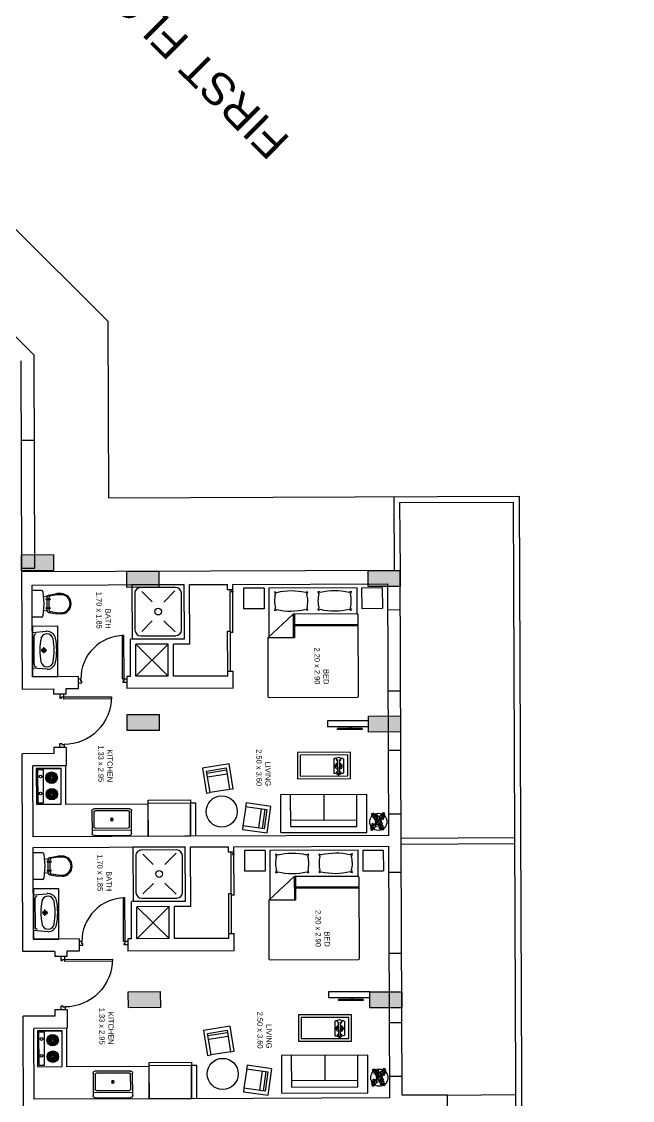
# Model space of a CAD drawing. Header units: inches. Extents: x -162 to 906, y 35 to 488.
# Drawn here: x 251.06 to 262.51, y 107.98 to 128.19 of the extents above; entities that cross this region are included whole.
import ezdxf

# ---------------------------------------------------------------- set-up
doc = ezdxf.new("R2010")
doc.units = ezdxf.units.IN
doc.header["$LTSCALE"] = 0.02
doc.header["$MEASUREMENT"] = 0
for name, color, linetype, true_color in [('balcony', 7, 'Continuous', 0x9875ff), ('Columns', 7, 'Continuous', 0x62cb7c), ('doors', 7, 'Continuous', 0xff8585), ('ducts lines', 7, 'Continuous', 0x05ff05), ('furniture', 7, 'Continuous', 0xc2c2c2), ('text', 7, 'Continuous', 0xd1d1d1), ('walls', 7, 'Continuous', 0x614d9d)]:
    doc.layers.add(name, color=color, linetype=linetype, true_color=true_color)
doc.styles.get("Standard").update_dxf_attribs({"font": 'arial.ttf'})

# ---------------------------------------------------------------- blocks, each defined once
blk = doc.blocks.new('door')
at = {"layer": 'doors'}
for p, q in [((-0.076, 0), (-0.076, 0.033)), ((-0.076, 0.033), (-0.055, 0.033)), ((0, 0), (-0.076, 0)), ((-0.055, 0.033), (-0.055, 0.076)), ((-0.055, 0.076), (0, 0.076)), ((0, 0.076), (0, 0))]:
    blk.add_line(p, q, dxfattribs=at)
blk.add_lwpolyline([(-0.055, 0.977, 0.414214), (-0.955, 0.076), (-1.01, 0.076), (-1.01, 0), (-0.934, 0), (-0.934, 0.033), (-0.955, 0.033), (-0.955, 0.076)], format="xyb", dxfattribs=at)
blk.add_lwpolyline([(-0.055, 0.076), (-0.055, 0.977), (-0.094, 0.977), (-0.094, 0.076)], close=True, dxfattribs=at)
blk = doc.blocks.new('Sink-single - 30 in top')
at = {"layer": 'furniture'}
blk.add_line((-15, -3.999996), (15, -3.999996), dxfattribs=at)
for points in [[(-13.5, 0), (13.5, 0)], [(-15, -18.499996), (-15, -1.5)], [(-13.5, -17.499996), (-13.5, -6.499996)], [(-12.5, -5.499996), (12.5, -5.499996)], [(13.5, -6.499996), (13.5, -17.499996)], [(15, -1.5), (15, -18.499996)], [(13.5, -19.999996), (-13.5, -19.999996)], [(12.5, -18.499996), (-12.5, -18.499996)]]:
    blk.add_lwpolyline(points, dxfattribs=at)
for radius in [1, 0.5]:
    blk.add_circle((0, -11.999996), radius, dxfattribs=at)
for centre, radius, start, end in [((-13.5, -1.5), 1.5, 90, 180), ((-12.5, -6.499996), 1, 90, 180), ((12.5, -6.499996), 1, 0, 90), ((13.5, -1.5), 1.5, 0, 90), ((-13.5, -18.499996), 1.5, 180, 270), ((-12.5, -17.499996), 1, 180, 270), ((12.5, -17.499996), 1, 270, 0), ((13.5, -18.499996), 1.5, 270, 0)]:
    blk.add_arc(centre, radius, start, end, dxfattribs=at)
blk = doc.blocks.new('Plant - Rubber or Philodendron')
at = {"linetype": 'Continuous'}
for p, q in [((-16.2005, 11.4774), (-13.9899, 8.1064)), ((-16.2005, 11.4774), (-14.8639, 10.7964)), ((-16.0159, 6.3329), (-16.2005, 11.4774)), ((-14.0069, 5.8704), (-16.0159, 6.3329)), ((-15.3434, 6.5514), (-13.9984, 6.9884)), ((-14.8639, 10.7964), (-12.6195, 11.8975)), ((-13.5868, 2.2894), (-14.0069, 5.8704)), ((-13.9899, 8.1064), (-9.5434, 4.7185)), ((-10.6784, 2.491), (-13.5868, 2.2894)), ((-13.3174, 8.325), (-13.0735, 11.0065)), ((-13.1329, 3.1804), (-10.6614, 4.727)), ((-12.6195, 11.8975), (-12.1909, 9.4345)), ((-12.1909, 9.4345), (-8.3829, 10.3)), ((-9.5858, -0.8715), (-10.6784, 2.491)), ((-9.5434, 4.7185), (-4.1917, 2.9888)), ((-9.1318, 0.0195), (-5.9793, 2.9025)), ((-8.8369, 9.409), (-9.0894, 5.6095)), ((-8.3829, 10.3), (-7.0549, 8.501)), ((-7.1228, -0.443), (-3.5248, 2.2131)), ((-7.0549, 8.501), (-3.0284, 8.6941)), ((-4.8529, 4.012), (-5.7184, 7.82)), ((-3.5248, 2.2131), (-3.3011, 2.4355)), ((-3.3011, 2.4355), (-0.5306, 1.7947)), ((-3.0284, 8.6941), (-3.0709, 3.1041)), ((-3.0709, 3.1041), (0.0797, 2.3163)), ((-0.5306, 1.7947), (-0.2255, -0.5527)), ((-0.5306, 1.7947), (-0.5306, 1.7947)), ((0.0797, 2.3163), (0.4866, -0.031)), ((0.4866, -0.031), (2.1141, 0.2298)), ((2.1141, 0.2298), (5.4346, 3.9146)), ((6.1032, 3.6844), (2.8262, -0.031)), ((4.6914, 8.8812), (5.3859, 11.2828)), ((4.6914, 8.8812), (5.5014, 4.4831)), ((5.3859, 11.2828), (8.8871, 10.7908)), ((5.4346, 3.9146), (5.5014, 4.4831)), ((5.9878, 10.4842), (7.1971, 6.3869)), ((11.1089, 1.1958), (6.1032, 3.6844)), ((10.3916, 8.7942), (6.2847, 4.4028)), ((7.7005, 4.8881), (11.5025, 3.9967)), ((8.8871, 10.7908), (9.9809, 13.4933)), ((9.9809, 13.4933), (13.3837, 12.301)), ((15.3859, 11.3055), (10.3916, 8.7942)), ((10.5828, 12.6946), (10.8893, 9.7953)), ((14.2977, 6.1031), (10.9934, 7.9956)), ((12.7005, 4.8994), (11.1089, 1.1958)), ((14.8995, 5.3044), (12.7005, 4.8994)), ((13.3837, 12.301), (14.68, 13.9039)), ((14.5816, 13.2037), (14.3848, 11.8033)), ((14.68, 13.9039), (19.3848, 11.8146)), ((15.7909, 9.1065), (14.8995, 5.3044)), ((15.2875, 10.6053), (17.5907, 9.2105)), ((19.3848, 11.8146), (15.3859, 11.3055)), ((18.1925, 8.4119), (15.7909, 9.1065)), ((19.3848, 11.8146), (18.1868, 10.9119)), ((18.1868, 10.9119), (18.1925, 8.4119)), ((-18.008, -14.1781), (-16.8101, -13.2754)), ((-18.008, -14.1781), (-14.0091, -13.669)), ((-13.3032, -16.2674), (-18.008, -14.1781)), ((-16.8157, -10.7754), (-14.4141, -11.4699)), ((-16.8101, -13.2754), (-16.8157, -10.7754)), ((-13.9107, -12.9688), (-16.2139, -11.574)), ((-14.4141, -11.4699), (-13.5228, -7.6679)), ((-14.0091, -13.669), (-9.0148, -11.1577)), ((-13.5228, -7.6679), (-11.3237, -7.2629)), ((-12.0069, -14.6645), (-13.3032, -16.2674)), ((-13.2048, -15.5672), (-13.008, -14.1668)), ((-12.921, -8.4665), (-9.6166, -10.359)), ((-8.6042, -15.8568), (-12.0069, -14.6645)), ((-11.3237, -7.2629), (-9.7321, -3.5593)), ((-6.3237, -7.2516), (-10.1257, -6.3602)), ((-9.7321, -3.5593), (-4.7264, -6.0479)), ((-7.1228, -0.443), (-9.5858, -0.8715)), ((-9.206, -15.0581), (-9.5126, -12.1588)), ((-9.0148, -11.1577), (-4.9047, -6.8122)), ((-7.5103, -13.1543), (-8.6042, -15.8568)), ((-4.0092, -13.6463), (-7.5103, -13.1543)), ((-4.611, -12.8477), (-5.8203, -8.7504)), ((-2.019, -3.6148), (-4.7264, -6.0479)), ((-4.1246, -6.8466), (-4.0579, -6.2781)), ((-3.3146, -11.2447), (-4.1246, -6.8466)), ((-4.0579, -6.2781), (-0.9375, -3.1608)), ((-3.3146, -11.2447), (-4.0092, -13.6463)), ((-2.019, -3.6148), (-0.2255, -0.5527)), ((-0.9375, -3.1608), (0.5883, -0.8135)), ((0.5883, -0.8135), (2.2447, -2.0916)), ((2.8262, -0.031), (1.3003, -0.5527)), ((1.3003, -0.5527), (2.4193, -1.4655)), ((2.2447, -2.0916), (6.7108, -2.6626)), ((2.4193, -1.4655), (6.895, -2.1175)), ((4.943, -7.9659), (6.7108, -2.6626)), ((8.8321, -9.0266), (4.943, -7.9659)), ((11.6605, -0.5413), (6.895, -2.1175)), ((12.3677, -6.1981), (7.219, -2.6772)), ((8.125, -4.0768), (7.7715, -7.9659)), ((8.3544, -2.7453), (13.1973, -2.1704)), ((9.5392, -11.1479), (8.8321, -9.0266)), ((13.4283, -11.5015), (9.5392, -11.1479)), ((10.2463, -10.4408), (11.6605, -6.9053)), ((11.6605, -0.5413), (14.1354, -0.8948)), ((15.5496, -10.7943), (12.3677, -6.1981)), ((13.0748, -13.9763), (13.4283, -11.5015)), ((15.5496, -13.6228), (13.0748, -13.9763)), ((16.2567, -5.8446), (13.4283, -6.5517)), ((14.8425, -10.7943), (13.7819, -13.2692)), ((14.1354, -0.8948), (14.1354, -4.4304)), ((14.1354, -4.4304), (16.9638, -5.1375)), ((16.6103, -14.6834), (15.5496, -10.7943)), ((16.6103, -14.6834), (15.5496, -13.6228)), ((17.3174, -9.7337), (15.9032, -9.7337)), ((16.9638, -5.1375), (16.2567, -8.673)), ((16.2567, -8.673), (18.0245, -9.7337)), ((18.0245, -9.7337), (16.6103, -14.6834))]:
    blk.add_line(p, q, dxfattribs=at)
for centre, radius, start, end in [((0.0308, 0.1664), 6, 178.6147, 235.1169), ((0.0308, 0.1664), 5, 168.1647, 238.6725), ((0, 0), 6.1275, 34.37569, 120.1028), ((-0.0601, -0.2075), 5.2461, 33.82192, 124.9414), ((-0.2664, 0.1682), 5.2775, 338.4094, 20.03007), ((-0.098, 0.1364), 6.1288, 341.2017, 26.09184), ((-0.0234, 0.3825), 6.1492, 242.5812, 331.2714), ((-0.1102, 0.4886), 5.2883, 247.3711, 327.472)]:
    blk.add_arc(centre, radius, start, end, dxfattribs=at)
blk = doc.blocks.new('TEL', base_point=(38673, 30972))
at = {"layer": 'furniture', "linetype": 'Continuous'}
for p, q in [((38603, 31072), (38603, 30872)), ((38613, 31082), (38644, 31082)), ((38659, 30854), (38659, 31066)), ((38687, 30854), (38687, 31066)), ((38702, 31082), (38733, 31082)), ((38743, 31072), (38743, 30872)), ((38613, 30862), (38644, 30862)), ((38659, 30854), (38687, 30854)), ((38668, 30836), (38668, 30854)), ((38678, 30836), (38668, 30836)), ((38678, 30854), (38678, 30836)), ((38702, 30862), (38733, 30862))]:
    blk.add_line(p, q, dxfattribs=at)
for centre in [(38648, 31000), (38698, 31000), (38637, 30962), (38638, 30982), (38648, 30944), (38708, 30978)]:
    blk.add_circle(centre, 6.63, dxfattribs=at)
for centre, radius, start, end in [((38613, 31072), 10, 90, 180), ((38673, 30972), 49.3, 109.6169, 250.3831), ((38673, 31071), 30.8, 296.6613, 243.3387), ((38673, 30972), 26.2, 129.3072, 230.6928), ((38673, 30972), 49.3, 289.6169, 70.3831), ((38673, 30972), 26.2, 309.3072, 50.6928), ((38733, 31072), 10, 0, 90), ((38613, 30872), 10, 180, 270), ((38673, 30873), 30.8, 116.6613, 260.6481), ((38673, 30873), 30.8, 279.3519, 63.3387), ((38733, 30872), 10, 270, 0)]:
    blk.add_arc(centre, radius, start, end, dxfattribs=at)
blk = doc.blocks.new('columns')
at = {"layer": 'Columns'}
h = blk.add_hatch(color=256, dxfattribs=at)
h.dxf.hatch_style = 1
h.paths.add_polyline_path([(0, 0), (0.3, 0), (0.3, 0.6), (0, 0.6)])
for p, q in [((0, 0.6), (0.3, 0.6)), ((0, 0), (0, 0.6)), ((0.3, 0.6), (0.3, 0)), ((0.3, 0), (0, 0))]:
    blk.add_line(p, q, dxfattribs=at)

msp = doc.modelspace()

# ---------------------------------------------------------------- linework, layer by layer
at = {"layer": 'balcony'}
for p, q in [((258.039, 119.29), (258.047, 117.908)), ((258.149, 119.18), (258.157, 117.908)), ((258.176, 112.89), (260.304, 112.903)), ((258.177, 112.78), (260.305, 112.793)), ((259.048, 108.079), (260.323, 108.086))]:
    msp.add_line(p, q, dxfattribs=at)
for points in [[(219.923, 139.551), (240.155, 139.459), (240.121, 131.761), (243.475, 131.745), (252.678, 122.579), (252.691, 119.269), (260.389, 119.299), (260.468, 99.066), (262.468, 99.074), (262.513, 87.543), (256.731, 87.511), (256.746, 83.662), (240.939, 83.6), (240.931, 87.468), (238.014, 87.463), (237.991, 99.003), (239.991, 99.006), (239.956, 117.09), (237.957, 119.082), (219.858, 119.094)], [(258.149, 119.18), (260.28, 119.188), (260.359, 98.956), (262.359, 98.964), (262.403, 87.652), (256.62, 87.621), (256.635, 83.772), (241.048, 83.711), (241.041, 87.579), (238.124, 87.573), (238.101, 98.893), (240.101, 98.897), (240.066, 117.099)]]:
    msp.add_lwpolyline(points, dxfattribs=at)
at = {"layer": 'doors'}
for p, q in [((254.977, 116.02), (254.972, 117.542)), ((255.025, 116.743), (255.022, 117.543)), ((254.927, 116.02), (254.925, 116.77)), ((254.925, 116.77), (254.975, 116.77)), ((255.025, 116.743), (254.975, 116.742)), ((254.997, 111.104), (254.991, 112.626)), ((255.044, 111.826), (255.041, 112.626)), ((254.947, 111.104), (254.944, 111.854)), ((254.944, 111.854), (254.994, 111.854)), ((255.044, 111.826), (254.994, 111.826))]:
    msp.add_line(p, q, dxfattribs=at)
for centre, radius, start, end in [((255.006, 117.511), 0.0112, 110.5907, 249.856), ((255.019, 117.511), 0.0109, 286.0386, 74.408), ((255.025, 112.594), 0.0112, 110.5907, 249.856), ((255.038, 112.594), 0.0109, 286.0386, 74.408)]:
    msp.add_arc(centre, radius, start, end, dxfattribs=at)
at = {"layer": 'ducts lines'}
for p, q in [((253.811, 115.925), (253.202, 116.523)), ((253.809, 116.525), (253.204, 115.923)), ((253.83, 111.009), (253.221, 111.606)), ((253.828, 111.609), (253.223, 111.006))]:
    msp.add_line(p, q, dxfattribs=at)
at = {"layer": 'furniture'}
for p, q in [((254.111, 117.642), (253.128, 117.639)), ((253.128, 117.639), (253.132, 116.622)), ((254.057, 117.642), (254.057, 117.643)), ((254.115, 116.626), (254.111, 117.642)), ((251.434, 117.531), (251.262, 117.531)), ((251.459, 117.507), (251.48, 117.282)), ((251.571, 117.446), (251.722, 117.472)), ((251.723, 117.452), (251.605, 117.432)), ((251.802, 117.472), (251.722, 117.472)), ((251.802, 117.452), (251.723, 117.452)), ((253.184, 117.476), (253.186, 116.791)), ((253.948, 117.588), (253.292, 117.585)), ((253.315, 117.51), (253.511, 117.316)), ((253.728, 117.313), (253.937, 117.524)), ((254.06, 116.794), (254.057, 117.479)), ((255.608, 117.575), (255.221, 117.574)), ((255.221, 117.574), (255.223, 117.187)), ((255.608, 117.575), (255.609, 117.189)), ((257.35, 117.582), (255.694, 117.575)), ((255.694, 117.575), (255.698, 116.664)), ((257.352, 117.091), (257.35, 117.582)), ((257.437, 117.582), (257.823, 117.584)), ((257.437, 117.582), (257.438, 117.196)), ((257.823, 117.584), (257.825, 117.197)), ((251.48, 117.282), (251.461, 117.057)), ((251.544, 117.422), (251.468, 117.409)), ((251.526, 117.374), (251.594, 117.374)), ((251.594, 117.359), (251.526, 117.359)), ((251.543, 117.374), (251.543, 117.412)), ((251.543, 117.206), (251.543, 117.359)), ((251.577, 117.374), (251.577, 117.401)), ((251.578, 117.206), (251.577, 117.359)), ((251.436, 117.033), (251.263, 117.032)), ((251.545, 117.143), (251.469, 117.155)), ((251.526, 117.206), (251.595, 117.206)), ((251.595, 117.191), (251.526, 117.191)), ((251.544, 117.152), (251.543, 117.191)), ((251.572, 117.119), (251.723, 117.094)), ((251.578, 117.164), (251.578, 117.191)), ((251.725, 117.114), (251.607, 117.133)), ((251.803, 117.095), (251.723, 117.094)), ((251.725, 117.114), (251.803, 117.114)), ((255.609, 117.189), (255.223, 117.187)), ((255.676, 116.644), (256.148, 117.081)), ((256.154, 117.086), (256.156, 116.646)), ((257.352, 117.091), (256.163, 117.086)), ((256.175, 117.087), (256.177, 116.646)), ((257.38, 115.554), (257.374, 117.069)), ((257.438, 117.196), (257.825, 117.197)), ((253.318, 116.765), (253.512, 116.961)), ((253.73, 116.965), (253.94, 116.756)), ((257.375, 116.892), (256.176, 116.888)), ((257.375, 116.87), (256.176, 116.866)), ((251.265, 116.744), (251.523, 116.767)), ((251.267, 116.078), (251.265, 116.744)), ((251.292, 116.673), (251.294, 116.148)), ((253.132, 116.622), (254.115, 116.626)), ((253.296, 116.682), (253.951, 116.684)), ((256.177, 116.646), (255.676, 116.644)), ((255.676, 116.644), (255.68, 115.548)), ((251.479, 116.354), (251.478, 116.469)), ((251.431, 116.411), (251.536, 116.412)), ((251.54, 116.055), (251.267, 116.078)), ((255.702, 115.526), (257.358, 115.532)), ((257.447, 114.944), (256.984, 114.944)), ((256.984, 114.924), (256.984, 114.944)), ((257.447, 114.924), (256.984, 114.924)), ((257.204, 114.977), (257.204, 114.944)), ((257.242, 114.977), (257.242, 114.944)), ((257.447, 114.944), (257.447, 114.924)), ((251.803, 114.199), (251.338, 114.197)), ((251.338, 114.197), (251.803, 114.199)), ((251.803, 114.199), (251.338, 114.197)), ((251.805, 113.528), (251.803, 114.199)), ((251.803, 114.199), (251.803, 114.199)), ((254.951, 114.283), (254.455, 114.202)), ((254.455, 114.202), (254.53, 113.737)), ((254.531, 114.148), (254.896, 114.208)), ((254.896, 114.208), (254.961, 113.808)), ((255.026, 113.818), (254.951, 114.283)), ((251.338, 114.197), (251.34, 113.526)), ((251.338, 114.197), (251.338, 114.197)), ((251.47, 114.174), (251.362, 114.173)), ((251.362, 114.173), (251.365, 113.554)), ((251.472, 113.554), (251.47, 114.174)), ((254.596, 113.748), (254.531, 114.148)), ((254.537, 114.109), (254.902, 114.168)), ((254.548, 114.04), (254.913, 114.099)), ((254.596, 113.751), (254.96, 113.81)), ((254.961, 113.808), (255.026, 113.818)), ((254.53, 113.737), (254.596, 113.748)), ((257.532, 113.708), (255.918, 113.702)), ((255.921, 112.994), (255.919, 113.702)), ((256.107, 113.107), (256.105, 113.702)), ((256.725, 113.705), (256.727, 113.234)), ((257.348, 113.112), (257.346, 113.707)), ((257.535, 113), (257.532, 113.708)), ((251.34, 113.526), (251.805, 113.528)), ((251.365, 113.554), (251.472, 113.554)), ((253.432, 113.548), (254.227, 113.551)), ((255.264, 113.487), (255.212, 113.121)), ((255.27, 113.553), (255.261, 113.487)), ((255.261, 113.487), (255.662, 113.431)), ((255.736, 113.487), (255.27, 113.553)), ((255.554, 113.446), (255.502, 113.08)), ((255.622, 113.436), (255.571, 113.07)), ((255.662, 113.431), (255.61, 113.065)), ((255.666, 112.99), (255.736, 113.487)), ((256.106, 113.231), (257.347, 113.236)), ((255.209, 113.121), (255.2, 113.055)), ((255.2, 113.055), (255.666, 112.99)), ((255.61, 113.065), (255.209, 113.121)), ((255.921, 112.994), (257.535, 113)), ((256.107, 113.107), (257.348, 113.112)), ((251.454, 112.615), (251.281, 112.614)), ((251.478, 112.591), (251.499, 112.366)), ((254.131, 112.726), (253.148, 112.722)), ((253.148, 112.722), (253.152, 111.706)), ((253.967, 112.671), (253.312, 112.669)), ((253.334, 112.594), (253.53, 112.399)), ((253.747, 112.397), (253.957, 112.608)), ((254.076, 112.726), (254.076, 112.727)), ((254.135, 111.71), (254.131, 112.726)), ((255.627, 112.659), (255.24, 112.657)), ((255.24, 112.657), (255.242, 112.271)), ((255.627, 112.659), (255.628, 112.272)), ((257.369, 112.666), (255.713, 112.659)), ((255.713, 112.659), (255.717, 111.748)), ((257.371, 112.175), (257.369, 112.666)), ((257.456, 112.666), (257.842, 112.667)), ((257.456, 112.666), (257.457, 112.279)), ((257.842, 112.667), (257.844, 112.281)), ((251.563, 112.505), (251.487, 112.492)), ((251.545, 112.457), (251.613, 112.458)), ((251.613, 112.443), (251.545, 112.443)), ((251.562, 112.457), (251.562, 112.496)), ((251.563, 112.289), (251.562, 112.443)), ((251.59, 112.53), (251.741, 112.555)), ((251.596, 112.457), (251.596, 112.484)), ((251.597, 112.29), (251.596, 112.443)), ((251.743, 112.536), (251.625, 112.516)), ((251.821, 112.556), (251.741, 112.555)), ((251.821, 112.536), (251.743, 112.536)), ((253.203, 112.559), (253.205, 111.874)), ((254.079, 111.878), (254.077, 112.563)), ((251.499, 112.366), (251.48, 112.141)), ((251.564, 112.227), (251.488, 112.239)), ((251.545, 112.289), (251.614, 112.29)), ((251.614, 112.275), (251.546, 112.275)), ((251.563, 112.236), (251.563, 112.275)), ((251.592, 112.203), (251.742, 112.178)), ((251.597, 112.248), (251.597, 112.275)), ((251.744, 112.198), (251.626, 112.217)), ((251.822, 112.178), (251.742, 112.178)), ((251.744, 112.198), (251.822, 112.198)), ((255.628, 112.272), (255.242, 112.271)), ((257.457, 112.279), (257.844, 112.281)), ((251.456, 112.116), (251.283, 112.116)), ((253.337, 111.848), (253.532, 112.044)), ((253.749, 112.048), (253.96, 111.839)), ((255.695, 111.728), (256.167, 112.164)), ((256.173, 112.17), (256.175, 111.73)), ((257.371, 112.175), (256.182, 112.17)), ((256.195, 112.17), (256.196, 111.73)), ((257.394, 111.976), (256.195, 111.971)), ((257.399, 110.638), (257.393, 112.153)), ((251.284, 111.827), (251.542, 111.851)), ((251.286, 111.161), (251.284, 111.827)), ((257.394, 111.954), (256.195, 111.949)), ((251.312, 111.757), (251.314, 111.232)), ((253.152, 111.706), (254.135, 111.71)), ((253.315, 111.766), (253.971, 111.768)), ((256.196, 111.73), (255.695, 111.728)), ((255.695, 111.728), (255.699, 110.631)), ((251.451, 111.495), (251.556, 111.495)), ((251.498, 111.437), (251.497, 111.553)), ((251.559, 111.139), (251.286, 111.161)), ((255.721, 110.609), (257.377, 110.616)), ((257.468, 109.867), (257.005, 109.867)), ((257.005, 109.847), (257.005, 109.867)), ((257.468, 109.847), (257.005, 109.847)), ((257.225, 109.901), (257.225, 109.867)), ((257.264, 109.901), (257.264, 109.867)), ((257.468, 109.867), (257.468, 109.847)), ((254.97, 109.367), (254.474, 109.286)), ((255.046, 108.902), (254.97, 109.367)), ((251.822, 109.282), (251.357, 109.281)), ((251.357, 109.281), (251.822, 109.282)), ((251.822, 109.282), (251.357, 109.281)), ((251.357, 109.281), (251.359, 108.61)), ((251.357, 109.281), (251.357, 109.281)), ((251.381, 109.257), (251.384, 108.638)), ((251.489, 109.257), (251.381, 109.257)), ((251.491, 108.638), (251.489, 109.257)), ((251.825, 108.612), (251.822, 109.282)), ((251.822, 109.282), (251.822, 109.282)), ((254.474, 109.286), (254.55, 108.821)), ((254.55, 109.232), (254.915, 109.291)), ((254.615, 108.832), (254.55, 109.232)), ((254.556, 109.192), (254.921, 109.252)), ((254.568, 109.124), (254.932, 109.183)), ((254.915, 109.291), (254.98, 108.891)), ((254.55, 108.821), (254.615, 108.832)), ((254.615, 108.835), (254.98, 108.894)), ((254.98, 108.891), (255.046, 108.902)), ((257.551, 108.827), (255.937, 108.821)), ((255.941, 108.113), (255.938, 108.821)), ((256.126, 108.226), (256.124, 108.822)), ((256.744, 108.824), (256.746, 108.353)), ((257.367, 108.231), (257.365, 108.827)), ((257.554, 108.12), (257.551, 108.827)), ((251.359, 108.61), (251.825, 108.612)), ((251.384, 108.638), (251.491, 108.638)), ((253.451, 108.632), (254.246, 108.635)), ((255.283, 108.57), (255.231, 108.205)), ((255.289, 108.637), (255.28, 108.571)), ((255.28, 108.571), (255.681, 108.514)), ((255.755, 108.571), (255.289, 108.637)), ((255.685, 108.073), (255.755, 108.571)), ((255.573, 108.53), (255.521, 108.164)), ((255.642, 108.52), (255.59, 108.154)), ((255.681, 108.514), (255.63, 108.148)), ((256.126, 108.351), (257.366, 108.355)), ((255.228, 108.205), (255.219, 108.139)), ((255.219, 108.139), (255.685, 108.073)), ((255.63, 108.148), (255.228, 108.205)), ((256.126, 108.226), (257.367, 108.231)), ((255.941, 108.113), (257.554, 108.12))]:
    msp.add_line(p, q, dxfattribs=at)
for points in [[(251.743, 115.917), (251.74, 116.86), (251.264, 116.858), (251.268, 115.915)], [(257.227, 114.006), (257.225, 114.499), (256.233, 114.495), (256.236, 114.003)], [(257.177, 114.056), (257.175, 114.45), (256.283, 114.446), (256.285, 114.053)], [(254.229, 112.927), (253.434, 112.923), (253.432, 113.605), (254.227, 113.608)], [(251.763, 111.001), (251.759, 111.944), (251.283, 111.942), (251.287, 110.999)], [(257.246, 109.09), (257.244, 109.583), (256.252, 109.579), (256.255, 109.086)], [(257.196, 109.14), (257.194, 109.534), (256.303, 109.53), (256.305, 109.137)], [(254.249, 108.01), (253.453, 108.007), (253.451, 108.689), (254.246, 108.692)]]:
    msp.add_lwpolyline(points, close=True, dxfattribs=at)
for centre, radius in [((253.622, 117.136), 0.0631), ((251.478, 116.411), 0.0376), ((251.478, 116.411), 0.0188), ((251.416, 114.045), 0.0263), ((251.625, 114.023), 0.108), ((251.625, 114.023), 0.0945), ((251.625, 114.023), 0.081), ((251.625, 114.023), 0.0697), ((251.625, 114.023), 0.0584), ((251.625, 114.023), 0.0415), ((251.625, 114.023), 0.0212), ((251.629, 113.714), 0.108), ((251.629, 113.714), 0.0945), ((251.629, 113.714), 0.081), ((251.417, 113.728), 0.0263), ((251.629, 113.714), 0.0697), ((251.629, 113.714), 0.0584), ((251.629, 113.714), 0.0415), ((251.629, 113.714), 0.0212), ((254.813, 113.39), 0.292), ((257.749, 113.197), 0.16), ((253.641, 112.22), 0.0631), ((251.498, 111.495), 0.0376), ((251.498, 111.495), 0.0188), ((251.435, 109.129), 0.0263), ((251.644, 109.107), 0.108), ((251.644, 109.107), 0.0945), ((251.644, 109.107), 0.081), ((251.644, 109.107), 0.0697), ((251.644, 109.107), 0.0584), ((251.644, 109.107), 0.0415), ((251.644, 109.107), 0.0212), ((251.436, 108.812), 0.0263), ((251.648, 108.797), 0.108), ((251.648, 108.798), 0.0945), ((251.648, 108.798), 0.081), ((251.648, 108.798), 0.0697), ((251.648, 108.798), 0.0584), ((251.648, 108.798), 0.0415), ((251.648, 108.797), 0.0212), ((254.832, 108.474), 0.292), ((257.768, 108.404), 0.16)]:
    msp.add_circle(centre, radius, dxfattribs=at)
for centre, radius, start, end in [((251.435, 117.507), 0.0244, 0.2233, 90.2233), ((251.577, 117.412), 0.0342, 99.6856, 180.2233), ((251.611, 117.398), 0.0342, 99.6857, 180.2233), ((251.802, 117.283), 0.189, 0.2233, 90.2233), ((251.802, 117.283), 0.169, 0.2233, 90.2233), ((253.293, 117.476), 0.109, 90.2233, 180.2233), ((253.948, 117.479), 0.109, 0.2233, 90.2233), ((255.795, 117.427), 0.0789, 51.9107, 85.1127), ((255.88, 117.513), 0.0789, 185.334, 218.1779), ((256.346, 117.334), 0.543, 166.1874, 194.2593), ((256.119, 116.362), 1.16, 76.7096, 103.737), ((256.435, 117.429), 0.0789, 95.334, 128.536), ((256.349, 117.515), 0.0789, 322.2688, 355.1127), ((255.885, 117.333), 0.543, 346.1874, 14.2593), ((256.611, 117.43), 0.0789, 51.9107, 85.1127), ((256.696, 117.516), 0.0789, 185.334, 218.1779), ((257.161, 117.338), 0.543, 166.1874, 194.2593), ((256.935, 116.365), 1.16, 76.7096, 103.737), ((257.251, 117.433), 0.0789, 95.334, 128.536), ((257.165, 117.518), 0.0789, 322.2688, 355.1127), ((256.7, 117.336), 0.543, 346.1874, 14.2593), ((251.526, 117.366), 0.00733, 90.2233, 270.2233), ((251.594, 117.366), 0.00733, 270.2233, 90.2233), ((251.802, 117.283), 0.169, 270.2233, 0.2233), ((251.802, 117.283), 0.189, 270.2233, 0.2233), ((251.436, 117.057), 0.0244, 270.2233, 0.2233), ((251.526, 117.198), 0.00733, 90.2233, 270.2233), ((251.578, 117.153), 0.0342, 180.2233, 260.7611), ((251.612, 117.167), 0.0342, 180.2233, 260.761), ((251.595, 117.199), 0.00733, 270.2233, 90.2233), ((255.881, 117.152), 0.0789, 142.2688, 175.1127), ((255.796, 117.237), 0.0789, 275.334, 308.536), ((256.111, 118.305), 1.16, 256.7096, 283.737), ((256.163, 117.064), 0.0221, 90.2233, 132.7647), ((256.436, 117.24), 0.0789, 231.9107, 265.1127), ((256.35, 117.154), 0.0789, 5.334, 38.1779), ((256.697, 117.155), 0.0789, 142.2688, 175.1127), ((256.611, 117.241), 0.0789, 275.334, 308.536), ((256.927, 118.308), 1.16, 256.7096, 283.737), ((257.251, 117.243), 0.0789, 231.9107, 265.1127), ((257.166, 117.157), 0.0789, 5.334, 38.1779), ((257.352, 117.069), 0.0221, 0.2233, 90.2233), ((251.338, 116.674), 0.0455, 103.5486, 180.2233), ((252.531, 116.415), 1.127, 168.5067, 191.2414), ((251.537, 116.605), 0.116, 11.0929, 164.2936), ((251.538, 116.605), 0.163, 90.2233, 95.2521), ((251.537, 116.605), 0.163, 11.0929, 90.1319), ((250.546, 116.408), 1.127, 349.2068, 11.2426), ((250.546, 116.408), 1.174, 349.2068, 11.2426), ((253.296, 116.791), 0.109, 180.2233, 270.2233), ((253.951, 116.794), 0.109, 270.2233, 0.2233), ((251.34, 116.149), 0.0455, 180.2233, 265.2233), ((251.539, 116.218), 0.116, 191.2586, 349.1991), ((251.539, 116.218), 0.163, 270.2233, 349.1991), ((255.702, 115.548), 0.0221, 180.2233, 270.2233), ((257.358, 115.554), 0.0221, 270.2233, 0.2233), ((251.454, 112.591), 0.0244, 0.2233, 90.2233), ((253.312, 112.56), 0.109, 90.2233, 180.2233), ((253.967, 112.562), 0.109, 0.2233, 90.2233), ((255.814, 112.511), 0.0789, 51.9107, 85.1127), ((255.899, 112.597), 0.0789, 185.334, 218.1779), ((256.138, 111.446), 1.16, 76.7096, 103.737), ((256.454, 112.513), 0.0789, 95.334, 128.536), ((256.368, 112.598), 0.0789, 322.2688, 355.1127), ((256.63, 112.514), 0.0789, 51.9107, 85.1127), ((256.715, 112.6), 0.0789, 185.334, 218.1779), ((256.954, 111.449), 1.16, 76.7096, 103.737), ((257.27, 112.516), 0.0789, 95.334, 128.536), ((257.184, 112.602), 0.0789, 322.2688, 355.1127), ((251.545, 112.45), 0.00733, 90.2233, 270.2233), ((251.596, 112.496), 0.0342, 99.6856, 180.2233), ((251.63, 112.482), 0.0342, 99.6857, 180.2233), ((251.613, 112.45), 0.00733, 270.2233, 90.2233), ((251.821, 112.367), 0.189, 0.2233, 90.2233), ((251.821, 112.367), 0.169, 0.2233, 90.2233), ((256.365, 112.418), 0.543, 166.1874, 194.2593), ((255.904, 112.416), 0.543, 346.1874, 14.2593), ((257.181, 112.421), 0.543, 166.1874, 194.2593), ((256.72, 112.419), 0.543, 346.1874, 14.2593), ((251.546, 112.282), 0.00733, 90.2233, 270.2233), ((251.597, 112.236), 0.0342, 180.2233, 260.7611), ((251.631, 112.251), 0.0342, 180.2233, 260.761), ((251.614, 112.282), 0.00733, 270.2233, 90.2233), ((251.821, 112.367), 0.169, 270.2233, 0.2233), ((251.821, 112.367), 0.189, 270.2233, 0.2233), ((255.901, 112.236), 0.0789, 142.2688, 175.1127), ((255.815, 112.321), 0.0789, 275.334, 308.536), ((256.131, 113.389), 1.16, 256.7096, 283.737), ((256.455, 112.324), 0.0789, 231.9107, 265.1127), ((256.369, 112.238), 0.0789, 5.334, 38.1779), ((256.716, 112.239), 0.0789, 142.2688, 175.1127), ((256.631, 112.324), 0.0789, 275.334, 308.536), ((256.946, 113.392), 1.16, 256.7096, 283.737), ((257.27, 112.327), 0.0789, 231.9107, 265.1127), ((257.185, 112.241), 0.0789, 5.334, 38.1779), ((251.455, 112.141), 0.0244, 270.2233, 0.2233), ((256.182, 112.148), 0.0221, 90.2233, 132.7647), ((257.371, 112.153), 0.0221, 0.2233, 90.2233), ((251.357, 111.757), 0.0455, 103.5486, 180.2233), ((251.556, 111.689), 0.116, 11.0929, 164.2936), ((251.557, 111.689), 0.163, 90.2233, 95.2521), ((251.556, 111.689), 0.163, 11.0929, 90.1319), ((253.315, 111.875), 0.109, 180.2233, 270.2233), ((253.97, 111.877), 0.109, 270.2233, 0.2233), ((252.55, 111.499), 1.127, 168.5067, 191.2414), ((250.565, 111.491), 1.127, 349.2068, 11.2426), ((250.565, 111.491), 1.174, 349.2068, 11.2426), ((251.359, 111.232), 0.0455, 180.2233, 265.2233), ((251.558, 111.302), 0.116, 191.2586, 349.1991), ((251.558, 111.302), 0.163, 270.2233, 349.1991), ((255.721, 110.631), 0.0221, 180.2233, 270.2233), ((257.377, 110.638), 0.0221, 270.2233, 0.2233)]:
    msp.add_arc(centre, radius, start, end, dxfattribs=at)
at = {"layer": 'walls'}
for p, q in [((251.052, 120.345), (251.302, 120.346)), ((258.157, 117.908), (251.06, 117.881)), ((258.177, 112.742), (258.157, 117.908)), ((251.261, 117.631), (254.111, 117.642)), ((254.115, 116.626), (254.111, 117.642)), ((254.211, 117.643), (254.921, 117.646)), ((254.216, 116.527), (254.211, 117.643)), ((254.808, 117.645), (254.921, 117.646)), ((254.922, 117.542), (254.921, 117.646)), ((255.021, 117.646), (257.928, 117.657)), ((255.022, 117.543), (255.021, 117.646)), ((257.946, 112.941), (257.928, 117.657)), ((251.268, 115.915), (251.261, 117.631)), ((255.022, 117.543), (254.922, 117.542)), ((257.93, 117.171), (258.16, 117.172)), ((254.115, 116.626), (253.101, 116.622)), ((253.102, 116.522), (253.101, 116.622)), ((253.104, 115.922), (253.102, 116.522)), ((253.809, 116.525), (253.202, 116.523)), ((253.204, 115.923), (253.202, 116.523)), ((253.811, 115.925), (253.809, 116.525)), ((254.216, 116.527), (253.909, 116.525)), ((253.911, 115.925), (253.909, 116.525)), ((254.927, 116.02), (255.027, 116.021)), ((254.928, 115.929), (254.927, 116.02)), ((255.029, 115.7), (255.027, 116.021)), ((252.123, 115.918), (251.268, 115.915)), ((252.123, 115.918), (252.124, 115.688)), ((253.104, 115.922), (253.033, 115.922)), ((253.033, 115.922), (253.034, 115.692)), ((253.811, 115.925), (253.204, 115.923)), ((254.928, 115.929), (253.911, 115.925)), ((251.663, 115.687), (251.663, 115.59)), ((252.124, 115.688), (251.893, 115.687)), ((251.893, 115.687), (251.893, 115.591)), ((255.029, 115.7), (253.034, 115.692)), ((257.936, 115.651), (258.166, 115.652)), ((251.893, 115.591), (251.663, 115.59)), ((257.566, 115.087), (256.795, 115.087)), ((256.795, 115.087), (256.795, 114.977)), ((257.566, 114.977), (256.795, 114.977)), ((251.667, 114.475), (251.073, 114.473)), ((251.088, 110.768), (251.073, 114.473)), ((251.897, 114.591), (251.667, 114.59)), ((251.667, 114.59), (251.667, 114.475)), ((251.897, 114.591), (251.898, 114.246)), ((257.939, 114.537), (258.169, 114.538)), ((251.898, 114.246), (251.274, 114.244)), ((251.28, 112.915), (251.274, 114.244)), ((251.884, 114.246), (251.887, 113.523)), ((253.43, 113.529), (251.887, 113.523)), ((253.43, 113.529), (253.432, 112.923)), ((254.229, 112.927), (254.227, 113.547)), ((254.327, 113.547), (254.227, 113.547)), ((254.329, 112.927), (254.327, 113.547)), ((257.945, 113.347), (258.175, 113.348)), ((254.229, 112.927), (251.28, 112.915)), ((257.946, 112.941), (254.116, 112.926)), ((251.28, 112.715), (254.131, 112.726)), ((251.287, 110.999), (251.28, 112.715)), ((254.135, 111.71), (254.131, 112.726)), ((254.231, 112.727), (254.94, 112.729)), ((254.235, 111.61), (254.231, 112.727)), ((254.827, 112.729), (254.94, 112.729)), ((254.941, 112.626), (254.94, 112.729)), ((255.041, 112.626), (254.941, 112.626)), ((255.04, 112.73), (257.947, 112.741)), ((255.041, 112.626), (255.04, 112.73)), ((257.965, 108.025), (257.947, 112.741)), ((258.195, 108.076), (258.177, 112.742)), ((257.949, 112.255), (258.179, 112.256)), ((254.135, 111.71), (253.121, 111.706)), ((253.121, 111.606), (253.121, 111.706)), ((253.123, 111.006), (253.121, 111.606)), ((253.828, 111.609), (253.221, 111.606)), ((253.223, 111.006), (253.221, 111.606)), ((253.83, 111.009), (253.828, 111.609)), ((254.235, 111.61), (253.928, 111.609)), ((253.93, 111.009), (253.928, 111.609)), ((252.142, 111.002), (251.287, 110.999)), ((252.142, 111.002), (252.143, 110.772)), ((253.123, 111.006), (253.052, 111.006)), ((253.052, 111.006), (253.053, 110.776)), ((253.83, 111.009), (253.223, 111.006)), ((254.947, 111.013), (253.93, 111.009)), ((254.947, 111.104), (255.047, 111.104)), ((254.947, 111.013), (254.947, 111.104)), ((255.048, 110.783), (255.047, 111.104)), ((251.682, 110.77), (251.088, 110.768)), ((251.682, 110.77), (251.682, 110.674)), ((252.143, 110.772), (251.912, 110.771)), ((251.912, 110.771), (251.912, 110.675)), ((255.048, 110.783), (253.053, 110.776)), ((251.912, 110.675), (251.682, 110.674)), ((257.955, 110.735), (258.185, 110.736)), ((257.588, 110.011), (256.816, 110.011)), ((256.816, 110.011), (256.816, 109.901)), ((257.588, 109.901), (256.816, 109.901)), ((251.686, 109.559), (251.093, 109.557)), ((251.1, 107.648), (251.093, 109.557)), ((251.916, 109.675), (251.686, 109.674)), ((251.686, 109.674), (251.686, 109.559)), ((251.916, 109.675), (251.917, 109.33)), ((257.958, 109.437), (258.188, 109.438)), ((251.917, 109.33), (251.294, 109.327)), ((251.299, 107.999), (251.294, 109.327)), ((251.903, 109.33), (251.906, 108.607)), ((253.449, 108.613), (251.906, 108.607)), ((253.449, 108.613), (253.452, 108.007)), ((254.346, 108.631), (254.246, 108.63)), ((254.249, 108.01), (254.246, 108.63)), ((254.349, 108.011), (254.346, 108.631)), ((257.964, 108.431), (258.194, 108.432)), ((254.249, 108.01), (251.299, 107.999)), ((257.965, 108.025), (254.135, 108.01)), ((259.048, 108.079), (258.195, 108.076)), ((259.058, 105.625), (259.048, 108.079))]:
    msp.add_line(p, q, dxfattribs=at)
for points in [[(251.046, 121.833), (251.061, 117.951), (251.311, 117.952), (251.296, 121.937), (242.834, 130.365)], [(251.061, 117.881), (251.07, 115.684), (251.663, 115.687)]]:
    msp.add_lwpolyline(points, dxfattribs=at)

# ---------------------------------------------------------------- block references
at = {"layer": 'Columns'}
for p, rotation in [((251.661, 117.903), 90.2178788447286), ((253.633, 117.591), 90.2178788447286), ((257.557, 117.906), 270.2178788447286), ((253.643, 114.908), 90.2178788447286), ((258.168, 114.88), 90.2178788447286), ((253.663, 109.716), 90.2178788447286), ((258.189, 109.713), 90.2178788447286)]:
    msp.add_blockref('columns', p, dxfattribs=dict(at, rotation=rotation))
at = {"layer": 'doors'}
for p, xscale, yscale, zscale, rotation in [((253.033, 115.807), 0.9009900990098966, 0.9009900990098966, 0.9009900990098966, 0.2233380965113771), ((251.778, 115.59), -0.9900990099009811, 0.9900990099009811, 0.9900990099009811, 270.2233380965114), ((253.052, 110.891), 0.9009900990098966, 0.9009900990098966, 0.9009900990098966, 0.2233380965113771), ((251.797, 110.674), -0.9900990099009811, 0.9900990099009811, 0.9900990099009811, 270.2233380965114)]:
    msp.add_blockref('door', p, dxfattribs=dict(at, xscale=xscale, yscale=yscale, zscale=zscale, rotation=rotation))
at = {"layer": 'furniture'}
for name, p, xscale, yscale, zscale, rotation in [('TEL', (257.005, 114.242), -0.001284883363782413, 0.001284883363782415, 0.001284883363782415, 0.2233380965113696), ('Sink-single - 30 in top', (252.754, 112.945), -0.02476051172552863, 0.02476051172552863, 0.02476051172552863, 180.2233380965113), ('Plant - Rubber or Philodendron', (257.747, 113.196), -0.008955981567526482, 0.008955981567526484, 0.008955981567526484, 270.2233380965114), ('TEL', (257.024, 109.326), -0.001284883363782413, 0.001284883363782415, 0.001284883363782415, 0.2233380965113696), ('Plant - Rubber or Philodendron', (257.766, 108.404), -0.008955981567526482, 0.008955981567526484, 0.008955981567526484, 270.2233380965114), ('Sink-single - 30 in top', (252.774, 108.029), -0.02476051172552863, 0.02476051172552863, 0.02476051172552863, 180.2233380965113)]:
    msp.add_blockref(name, p, dxfattribs=dict(at, xscale=xscale, yscale=yscale, zscale=zscale, rotation=rotation))

# ---------------------------------------------------------------- texts
at = {"layer": 'text'}
for s, width, gutter_width, insert, char_height, attachment_point, rotation in [('FIRST FLOOR PLAN FOR PARKING', 14.68599, 0.75, (255.695, 125.561), 0.6, 1, 135.1984), ('{\\H0.66667x;   BATH\\P1.70 x 1.85}', 1.45156, 1.5, (252.733, 116.815), 0.15, 3, 270.2233), ('{\\H0.66667x;     BED}\\P{\\H0.66667x;2.20 x 2.90}', 1.45156, 1.5, (256.822, 115.772), 0.15, 3, 270.2233), ('{\\H0.66667x; KITCHEN\\P1.33 x 2.95}', 1.45156, 1.5, (252.769, 113.94), 0.15, 3, 270.2233), ('{\\H0.66667x;  LIVING\\P2.50 x 3.60}', 1.45156, 1.5, (255.732, 113.867), 0.15, 3, 270.2233), ('{\\H0.66667x;   BATH\\P1.70 x 1.85}', 1.45156, 1.5, (252.752, 111.899), 0.15, 3, 270.2233), ('{\\H0.66667x;     BED}\\P{\\H0.66667x;2.20 x 2.90}', 1.45156, 1.5, (256.841, 110.855), 0.15, 3, 270.2233), ('{\\H0.66667x; KITCHEN\\P1.33 x 2.95}', 1.45156, 1.5, (252.788, 109.024), 0.15, 3, 270.2233), ('{\\H0.66667x;  LIVING\\P2.50 x 3.60}', 1.45156, 1.5, (255.751, 108.95), 0.15, 3, 270.2233)]:
    msp.add_mtext_dynamic_manual_height_columns(s, width=width, gutter_width=gutter_width, heights=[0], dxfattribs=dict(at, insert=insert, char_height=char_height, attachment_point=attachment_point, rotation=rotation))

doc.saveas('drawing.dxf')
